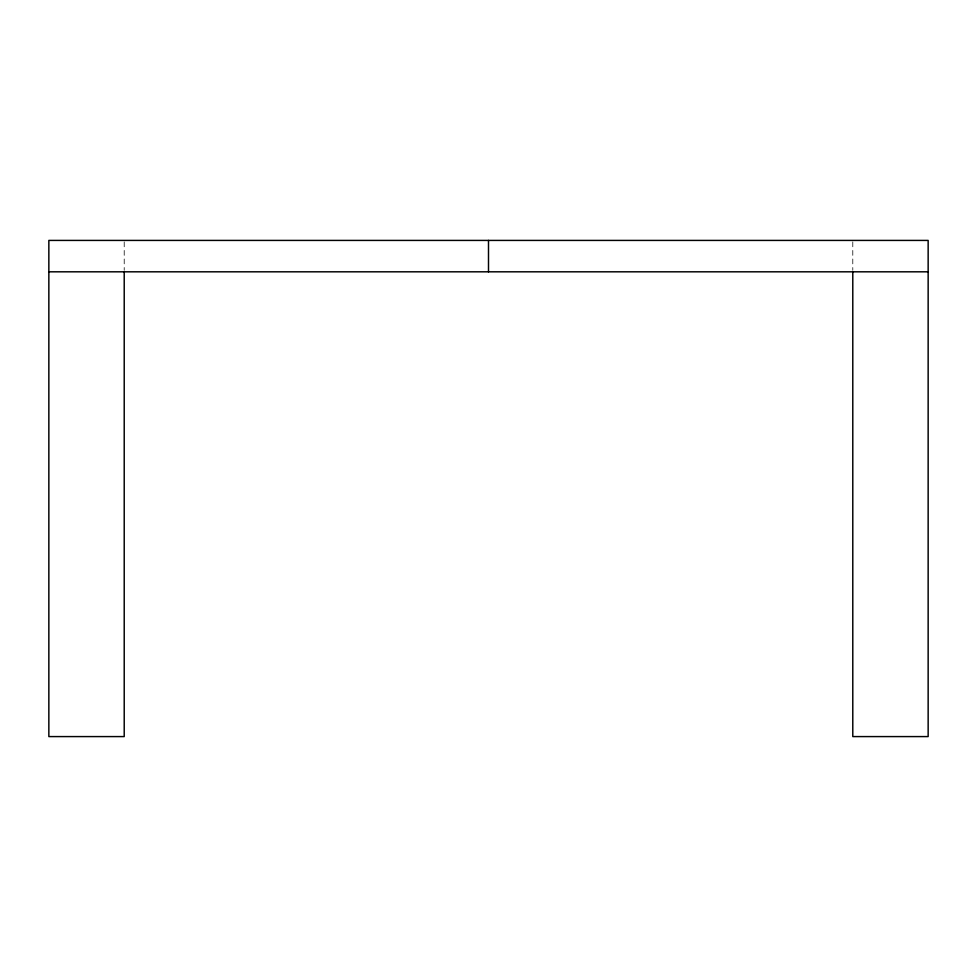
<?xml version="1.0" encoding="UTF-8"?>
<svg xmlns="http://www.w3.org/2000/svg" width="977" height="977" viewBox="0 0 977 977"><rect width="100%" height="100%" fill="white"/><g stroke="black" fill="none" stroke-linecap="round" stroke-linejoin="round"><path stroke-width="0.73" stroke-dasharray="4.88 3.66" d="M852.787 241.905L852.787 270.324M124.213 241.905L124.213 270.324"/><path stroke-width="1.47" d="M48.85 271.814L928.15 271.814M852.787 271.814L852.787 736.585L928.15 736.585L928.15 240.415L48.85 240.415L48.85 736.585L124.213 736.585L124.213 271.814M488.5 240.415L488.5 271.814"/></g></svg>
